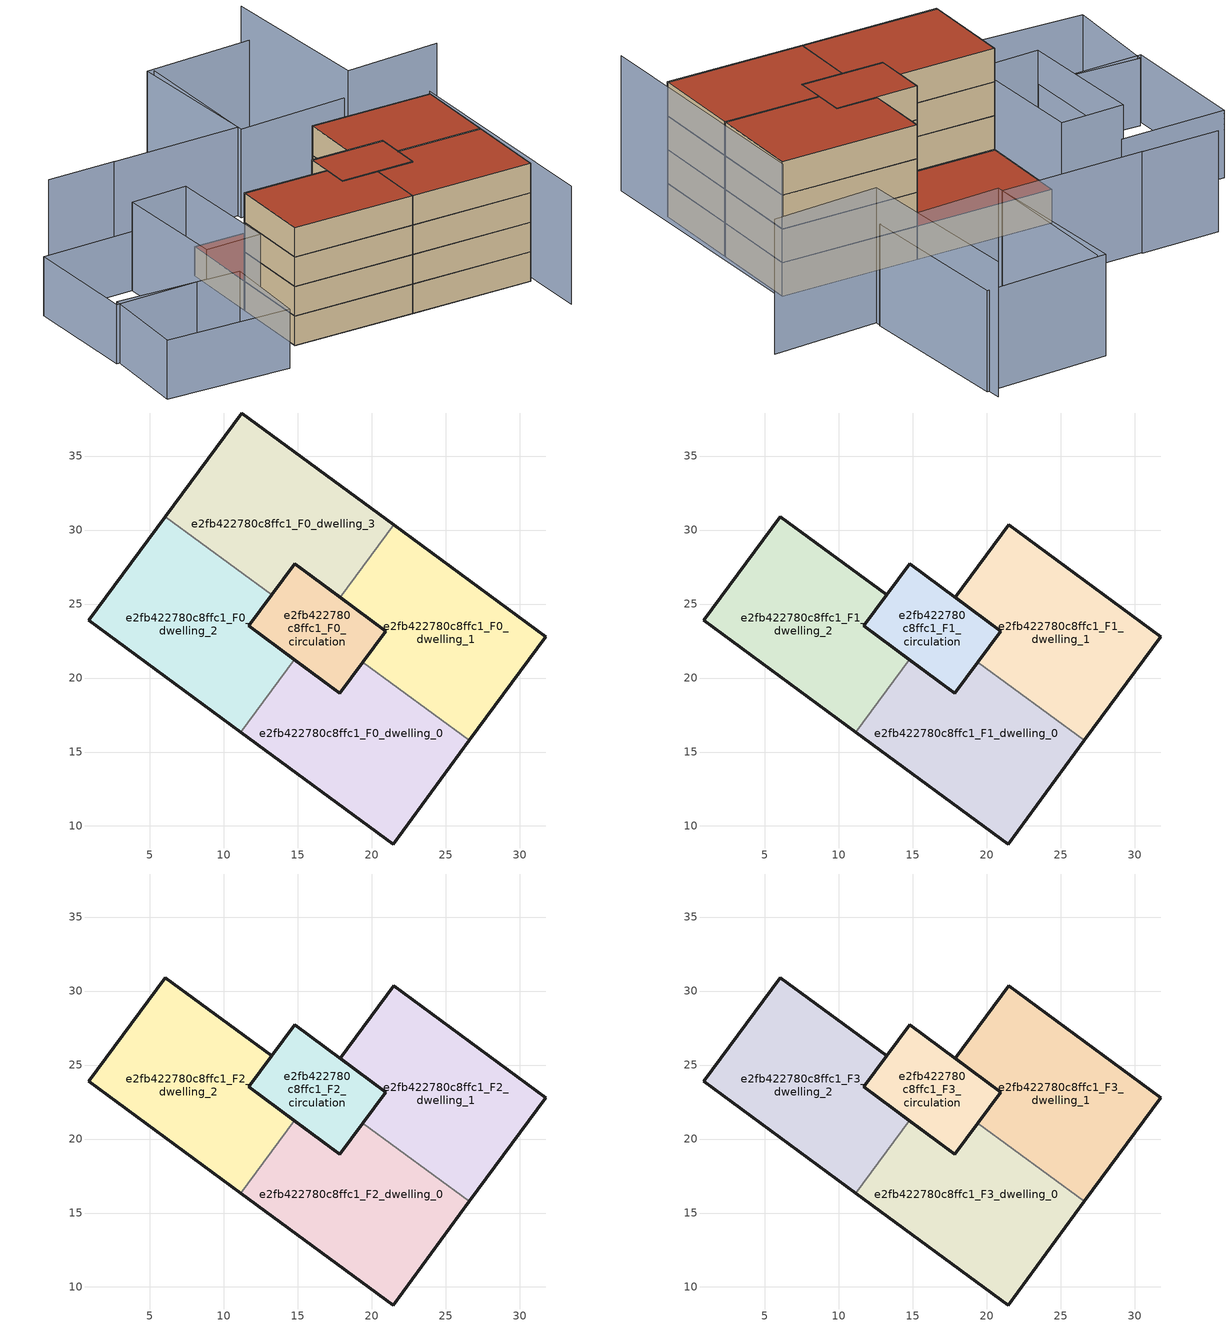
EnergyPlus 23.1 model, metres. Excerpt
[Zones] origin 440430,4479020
e2fb422780c8ffc1_F0_dwelling_0
 floor ground (EU_floor_Construction): 21.44,8.78 26.59,15.78 19.4,21.08 17.86,18.98 14.77,21.25 11.16,16.35 z0
 wall outside (EU_wall_Construction): 14.77,21.25 17.86,18.98 19.4,21.08 / 26.59,15.78 21.44,8.78 11.16,16.35 z0:3
 wall to e2fb422780c8ffc1_F0_dwelling_1 (EU_wall_Construction): 19.4,21.08 26.59,15.78 z0:3
 wall to e2fb422780c8ffc1_F0_dwelling_2 (EU_wall_Construction): 11.16,16.35 14.77,21.25 z0:3
e2fb422780c8ffc1_F0_dwelling_1
 floor ground (EU_floor_Construction): 26.59,15.78 31.75,22.78 21.47,30.34 17.87,25.45 20.95,23.18 19.4,21.08 z0
 wall outside (EU_wall_Construction): 21.47,30.34 31.75,22.78 26.59,15.78 / 19.4,21.08 20.95,23.18 17.87,25.45 z0:3
 wall to e2fb422780c8ffc1_F0_dwelling_3 (EU_wall_Construction): 17.87,25.45 21.47,30.34 z0:3
e2fb422780c8ffc1_F0_dwelling_2
 floor ground (EU_floor_Construction): 11.16,16.35 14.77,21.25 11.69,23.52 13.24,25.62 6.04,30.92 0.89,23.92 z0
 wall outside (EU_wall_Construction): 13.24,25.62 11.69,23.52 14.77,21.25 / 11.16,16.35 0.89,23.92 6.04,30.92 z0:3
 wall to e2fb422780c8ffc1_F0_dwelling_3 (EU_wall_Construction): 6.04,30.92 13.24,25.62 z0:3
e2fb422780c8ffc1_F0_dwelling_3
 floor ground (EU_floor_Construction): 17.87,25.45 21.47,30.34 11.2,37.91 6.04,30.92 13.24,25.62 14.78,27.72 z0
 wall outside (EU_wall_Construction): 17.87,25.45 14.78,27.72 13.24,25.62 / 6.04,30.92 11.2,37.91 21.47,30.34 z0:3
 roof outside (EU_roof_Construction): 21.47,30.34 17.87,25.45 14.78,27.72 13.24,25.62 6.04,30.92 11.2,37.91 z3
e2fb422780c8ffc1_F0_circulation
 floor ground (EU_floor_Construction): 17.86,18.98 20.95,23.18 14.78,27.72 11.69,23.52 z0
 wall outside (EU_wall_Construction): 20.95,23.18 17.86,18.98 11.69,23.52 14.78,27.72 20.95,23.18 z0:3
e2fb422780c8ffc1_F1_dwelling_0
 floor to e2fb422780c8ffc1_F0_dwelling_0 (EU_floor_Construction): 21.44,8.78 26.59,15.78 19.4,21.08 17.86,18.98 14.77,21.25 11.16,16.35 z3
 wall outside (EU_wall_Construction): 14.77,21.25 17.86,18.98 19.4,21.08 / 26.59,15.78 21.44,8.78 11.16,16.35 z3:6
 wall to e2fb422780c8ffc1_F1_dwelling_1 (EU_wall_Construction): 19.4,21.08 26.59,15.78 z3:6
 wall to e2fb422780c8ffc1_F1_dwelling_2 (EU_wall_Construction): 11.16,16.35 14.77,21.25 z3:6
e2fb422780c8ffc1_F1_dwelling_1
 floor to e2fb422780c8ffc1_F0_dwelling_1 (EU_floor_Construction): 26.59,15.78 31.75,22.78 21.47,30.34 17.87,25.45 20.95,23.18 19.4,21.08 z3
 wall outside (EU_wall_Construction): 19.4,21.08 20.95,23.18 17.87,25.45 21.47,30.34 31.75,22.78 26.59,15.78 z3:6
e2fb422780c8ffc1_F1_dwelling_2
 floor to e2fb422780c8ffc1_F0_dwelling_2 (EU_floor_Construction): 11.16,16.35 14.77,21.25 11.69,23.52 13.24,25.62 6.04,30.92 0.89,23.92 z3
 wall outside (EU_wall_Construction): 11.16,16.35 0.89,23.92 6.04,30.92 13.24,25.62 11.69,23.52 14.77,21.25 z3:6
e2fb422780c8ffc1_F1_circulation
 floor to e2fb422780c8ffc1_F0_circulation (EU_floor_Construction): 17.86,18.98 20.95,23.18 14.78,27.72 11.69,23.52 z3
 wall outside (EU_wall_Construction): 20.95,23.18 17.86,18.98 11.69,23.52 14.78,27.72 20.95,23.18 z3:6
e2fb422780c8ffc1_F2_dwelling_0
 floor to e2fb422780c8ffc1_F1_dwelling_0 (EU_floor_Construction): 21.44,8.78 26.59,15.78 19.4,21.08 17.86,18.98 14.77,21.25 11.16,16.35 z6
 wall outside (EU_wall_Construction): 14.77,21.25 17.86,18.98 19.4,21.08 / 26.59,15.78 21.44,8.78 11.16,16.35 z6:9
 wall to e2fb422780c8ffc1_F2_dwelling_1 (EU_wall_Construction): 19.4,21.08 26.59,15.78 z6:9
 wall to e2fb422780c8ffc1_F2_dwelling_2 (EU_wall_Construction): 11.16,16.35 14.77,21.25 z6:9
e2fb422780c8ffc1_F2_dwelling_1
 floor to e2fb422780c8ffc1_F1_dwelling_1 (EU_floor_Construction): 26.59,15.78 31.75,22.78 21.47,30.34 17.87,25.45 20.95,23.18 19.4,21.08 z6
 wall outside (EU_wall_Construction): 19.4,21.08 20.95,23.18 17.87,25.45 21.47,30.34 31.75,22.78 26.59,15.78 z6:9
e2fb422780c8ffc1_F2_dwelling_2
 floor to e2fb422780c8ffc1_F1_dwelling_2 (EU_floor_Construction): 11.16,16.35 14.77,21.25 11.69,23.52 13.24,25.62 6.04,30.92 0.89,23.92 z6
 wall outside (EU_wall_Construction): 11.16,16.35 0.89,23.92 6.04,30.92 13.24,25.62 11.69,23.52 14.77,21.25 z6:9
e2fb422780c8ffc1_F2_circulation
 floor to e2fb422780c8ffc1_F1_circulation (EU_floor_Construction): 17.86,18.98 20.95,23.18 14.78,27.72 11.69,23.52 z6
 wall outside (EU_wall_Construction): 20.95,23.18 17.86,18.98 11.69,23.52 14.78,27.72 20.95,23.18 z6:9
e2fb422780c8ffc1_F3_dwelling_0
 floor to e2fb422780c8ffc1_F2_dwelling_0 (EU_floor_Construction): 21.44,8.78 26.59,15.78 19.4,21.08 17.86,18.98 14.77,21.25 11.16,16.35 z9
 wall outside (EU_wall_Construction): 14.77,21.25 17.86,18.98 19.4,21.08 / 26.59,15.78 21.44,8.78 11.16,16.35 z9:12
 wall to e2fb422780c8ffc1_F3_dwelling_1 (EU_wall_Construction): 19.4,21.08 26.59,15.78 z9:12
 wall to e2fb422780c8ffc1_F3_dwelling_2 (EU_wall_Construction): 11.16,16.35 14.77,21.25 z9:12
 roof outside (EU_roof_Construction): 26.59,15.78 21.44,8.78 11.16,16.35 14.77,21.25 17.86,18.98 19.4,21.08 z12
e2fb422780c8ffc1_F3_dwelling_1
 floor to e2fb422780c8ffc1_F2_dwelling_1 (EU_floor_Construction): 26.59,15.78 31.75,22.78 21.47,30.34 17.87,25.45 20.95,23.18 19.4,21.08 z9
 wall outside (EU_wall_Construction): 19.4,21.08 20.95,23.18 17.87,25.45 21.47,30.34 31.75,22.78 26.59,15.78 z9:12
 roof outside (EU_roof_Construction): 31.75,22.78 26.59,15.78 19.4,21.08 20.95,23.18 17.87,25.45 21.47,30.34 z12
e2fb422780c8ffc1_F3_dwelling_2
 floor to e2fb422780c8ffc1_F2_dwelling_2 (EU_floor_Construction): 11.16,16.35 14.77,21.25 11.69,23.52 13.24,25.62 6.04,30.92 0.89,23.92 z9
 wall outside (EU_wall_Construction): 11.16,16.35 0.89,23.92 6.04,30.92 13.24,25.62 11.69,23.52 14.77,21.25 z9:12
 roof outside (EU_roof_Construction): 13.24,25.62 11.69,23.52 14.77,21.25 11.16,16.35 0.89,23.92 6.04,30.92 z12
e2fb422780c8ffc1_F3_circulation
 floor to e2fb422780c8ffc1_F2_circulation (EU_floor_Construction): 17.86,18.98 20.95,23.18 14.78,27.72 11.69,23.52 z9
 wall outside (EU_wall_Construction): 20.95,23.18 17.86,18.98 11.69,23.52 14.78,27.72 20.95,23.18 z9:12
 roof outside (EU_roof_Construction): 20.95,23.18 17.86,18.98 11.69,23.52 14.78,27.72 z12
shading: -13.85,30.67 -8.07,37.9 / -8.07,37.9 2.05,29.83 / 2.05,29.83 -3.73,22.59 / -3.73,22.59 -13.85,30.67 / -8.66,37.69 -1.66,47.64 / -1.66,47.64 6.38,41.98 / 6.38,41.98 -0.62,32.04 / -0.62,32.04 -8.66,37.69 z0:6; 13.71,46.65 7.81,50.88 / 32.75,50.3 24.45,38.82 / 24.45,38.82 13.54,46.7 / -0.64,32.01 6.2,42.04 / 6.2,42.04 11.1,38.69 / 11.1,38.69 4.26,28.66 / 4.26,28.66 -0.64,32.01 / 24.15,38.36 32.36,50.85 / 32.36,50.85 42.06,44.48 / 42.06,44.48 33.85,31.98 / 33.85,31.98 24.15,38.36 z0:9; 18.33,3.58 32.14,22.94 / 41.83,26.1 33.45,31.52 / 33.45,31.52 42.57,45.62 z0:12
[Building]
EU S2 Campaign: North Axis=0; Terrain=City; Solar Distribution=FullExterior
[Site:Location]
Madrid: Latitude=40.5; Longitude=-3.5; Time Zone=1; Elevation=609
[SizingPeriod:WeatherFileDays]
AnnualSizingPeriod: Begin Month=1; Begin Day of Month=1; End Month=12; End Day of Month=31; Day of Week for Start Day=Monday; Use Weather File Daylight Saving Period=No; Use Weather File Rain and Snow Indicators=No
[MATERIAL]
EU_InternalMass_Material: Roughness=MediumRough; Thickness=0.1; Conductivity=1; Density=1800; Specific Heat=900; Thermal Absorptance=0.9; Solar Absorptance=0.7; Visible Absorptance=0.7
[MATERIAL:NOMASS] Roughness=MediumRough; Thermal Absorptance=0.9; Solar Absorptance=0.7; Visible Absorptance=0.7
Name | Thermal Resistance
EU_wall_NoMass | 1.60022
EU_roof_NoMass | 1.57597
EU_floor_NoMass | 0.470652
[CONSTRUCTION]
EU_wall_Construction: EU_wall_NoMass
EU_roof_Construction: EU_roof_NoMass
EU_floor_Construction: EU_floor_NoMass
EU_InternalMass_Construction: EU_InternalMass_Material
[ZONE] Type=1; Multiplier=1; Ceiling Height=autocalculate; Floor Area=autocalculate; Part of Total Floor Area=Yes
Name | Volume
e2fb422780c8ffc1_F0_dwelling_0; e2fb422780c8ffc1_F1_dwelling_0; e2fb422780c8ffc1_F2_dwelling_0; e2fb422780c8ffc1_F3_dwelling_0 | 302.751
e2fb422780c8ffc1_F0_dwelling_1; e2fb422780c8ffc1_F1_dwelling_1; e2fb422780c8ffc1_F2_dwelling_1; e2fb422780c8ffc1_F3_dwelling_1 | 302.759
e2fb422780c8ffc1_F0_dwelling_2; e2fb422780c8ffc1_F1_dwelling_2; e2fb422780c8ffc1_F2_dwelling_2; e2fb422780c8ffc1_F3_dwelling_2 | 302.732
e2fb422780c8ffc1_F0_dwelling_3 | 302.769
e2fb422780c8ffc1_F0_circulation; e2fb422780c8ffc1_F1_circulation; e2fb422780c8ffc1_F2_circulation; e2fb422780c8ffc1_F3_circulation | 119.765
[INTERNALMASS] Construction=EU_InternalMass_Construction
Name | Zone or ZoneList | Surface Area
e2fb422780c8ffc1_F0_dwelling_0_EU_InternalMass | e2fb422780c8ffc1_F0_dwelling_0 | 100.917
e2fb422780c8ffc1_F0_dwelling_1_EU_InternalMass | e2fb422780c8ffc1_F0_dwelling_1 | 100.917
e2fb422780c8ffc1_F0_dwelling_2_EU_InternalMass | e2fb422780c8ffc1_F0_dwelling_2 | 100.917
e2fb422780c8ffc1_F0_dwelling_3_EU_InternalMass | e2fb422780c8ffc1_F0_dwelling_3 | 100.917
e2fb422780c8ffc1_F1_dwelling_0_EU_InternalMass | e2fb422780c8ffc1_F1_dwelling_0 | 201.833
e2fb422780c8ffc1_F1_dwelling_1_EU_InternalMass | e2fb422780c8ffc1_F1_dwelling_1 | 100.917
e2fb422780c8ffc1_F1_dwelling_2_EU_InternalMass | e2fb422780c8ffc1_F1_dwelling_2 | 100.917
e2fb422780c8ffc1_F2_dwelling_0_EU_InternalMass | e2fb422780c8ffc1_F2_dwelling_0 | 201.833
e2fb422780c8ffc1_F2_dwelling_1_EU_InternalMass | e2fb422780c8ffc1_F2_dwelling_1 | 100.917
e2fb422780c8ffc1_F2_dwelling_2_EU_InternalMass | e2fb422780c8ffc1_F2_dwelling_2 | 100.917
e2fb422780c8ffc1_F3_dwelling_0_EU_InternalMass | e2fb422780c8ffc1_F3_dwelling_0 | 201.833
e2fb422780c8ffc1_F3_dwelling_1_EU_InternalMass | e2fb422780c8ffc1_F3_dwelling_1 | 100.917
e2fb422780c8ffc1_F3_dwelling_2_EU_InternalMass | e2fb422780c8ffc1_F3_dwelling_2 | 100.917
[OTHEREQUIPMENT] Fuel Type=Electricity; Design Level Calculation Method=Watts/Area; Power per Zone Floor Area=1; Fraction Latent=0; Fraction Radiant=0; Fraction Lost=0; Carbon Dioxide Generation Rate=0; EndUse Subcategory=EU_Step8_InternalGains
Name | Zone or ZoneList or Space or SpaceList | Schedule
EU_Step8_InternalGain_e2fb422780c8ffc1_F0_dwelling_0_f000 | e2fb422780c8ffc1_F0_dwelling_0 | EU_Step8_GainSchedule_e2fb422780c8ffc1_F0_dwelling_0_f000
EU_Step8_InternalGain_e2fb422780c8ffc1_F0_dwelling_1_f000 | e2fb422780c8ffc1_F0_dwelling_1 | EU_Step8_GainSchedule_e2fb422780c8ffc1_F0_dwelling_1_f000
EU_Step8_InternalGain_e2fb422780c8ffc1_F0_dwelling_2_f000 | e2fb422780c8ffc1_F0_dwelling_2 | EU_Step8_GainSchedule_e2fb422780c8ffc1_F0_dwelling_2_f000
EU_Step8_InternalGain_e2fb422780c8ffc1_F0_dwelling_3_f000 | e2fb422780c8ffc1_F0_dwelling_3 | EU_Step8_GainSchedule_e2fb422780c8ffc1_F0_dwelling_3_f000
EU_Step8_InternalGain_e2fb422780c8ffc1_F1_dwelling_0_f000 | e2fb422780c8ffc1_F1_dwelling_0 | EU_Step8_GainSchedule_e2fb422780c8ffc1_F1_dwelling_0_f000
EU_Step8_InternalGain_e2fb422780c8ffc1_F1_dwelling_1_f000 | e2fb422780c8ffc1_F1_dwelling_1 | EU_Step8_GainSchedule_e2fb422780c8ffc1_F1_dwelling_1_f000
EU_Step8_InternalGain_e2fb422780c8ffc1_F1_dwelling_2_f000 | e2fb422780c8ffc1_F1_dwelling_2 | EU_Step8_GainSchedule_e2fb422780c8ffc1_F1_dwelling_2_f000
EU_Step8_InternalGain_e2fb422780c8ffc1_F2_dwelling_0_f000 | e2fb422780c8ffc1_F2_dwelling_0 | EU_Step8_GainSchedule_e2fb422780c8ffc1_F2_dwelling_0_f000
EU_Step8_InternalGain_e2fb422780c8ffc1_F2_dwelling_1_f000 | e2fb422780c8ffc1_F2_dwelling_1 | EU_Step8_GainSchedule_e2fb422780c8ffc1_F2_dwelling_1_f000
EU_Step8_InternalGain_e2fb422780c8ffc1_F2_dwelling_2_f000 | e2fb422780c8ffc1_F2_dwelling_2 | EU_Step8_GainSchedule_e2fb422780c8ffc1_F2_dwelling_2_f000
EU_Step8_InternalGain_e2fb422780c8ffc1_F3_dwelling_0_f000 | e2fb422780c8ffc1_F3_dwelling_0 | EU_Step8_GainSchedule_e2fb422780c8ffc1_F3_dwelling_0_f000
EU_Step8_InternalGain_e2fb422780c8ffc1_F3_dwelling_1_f000 | e2fb422780c8ffc1_F3_dwelling_1 | EU_Step8_GainSchedule_e2fb422780c8ffc1_F3_dwelling_1_f000
EU_Step8_InternalGain_e2fb422780c8ffc1_F3_dwelling_2_f000 | e2fb422780c8ffc1_F3_dwelling_2 | EU_Step8_GainSchedule_e2fb422780c8ffc1_F3_dwelling_2_f000
[ZONEINFILTRATION:DESIGNFLOWRATE] Schedule=EU_AlwaysOn; Design Flow Rate Calculation Method=Flow/Area; Flow Rate per Floor Area=0.0005; Constant Term Coefficient=1; Temperature Term Coefficient=0; Velocity Term Coefficient=0; Velocity Squared Term Coefficient=0
Name | Zone or ZoneList or Space or SpaceList
EU_Circulation_Infiltration_e2fb422780c8ffc1_F0_circulation | e2fb422780c8ffc1_F0_circulation
EU_Circulation_Infiltration_e2fb422780c8ffc1_F1_circulation | e2fb422780c8ffc1_F1_circulation
EU_Circulation_Infiltration_e2fb422780c8ffc1_F2_circulation | e2fb422780c8ffc1_F2_circulation
EU_Circulation_Infiltration_e2fb422780c8ffc1_F3_circulation | e2fb422780c8ffc1_F3_circulation
[ZONEVENTILATION:DESIGNFLOWRATE] Schedule=EU_AlwaysOn; Design Flow Rate Calculation Method=AirChanges/Hour; Air Changes per Hour=0.480704; Ventilation Type=Natural; Fan Pressure Rise=0; Fan Total Efficiency=1; Constant Term Coefficient=1; Temperature Term Coefficient=0; Velocity Term Coefficient=0; Velocity Squared Term Coefficient=0; Minimum Indoor Temperature=-100; Maximum Indoor Temperature=100; Delta Temperature=-100; Minimum Outdoor Temperature=-100; Maximum Outdoor Temperature=100; Maximum Wind Speed=40
Name | Zone or ZoneList or Space or SpaceList
EU_ConstantAir_e2fb422780c8ffc1_F0_dwelling_0 | e2fb422780c8ffc1_F0_dwelling_0
EU_ConstantAir_e2fb422780c8ffc1_F0_dwelling_1 | e2fb422780c8ffc1_F0_dwelling_1
EU_ConstantAir_e2fb422780c8ffc1_F0_dwelling_2 | e2fb422780c8ffc1_F0_dwelling_2
EU_ConstantAir_e2fb422780c8ffc1_F0_dwelling_3 | e2fb422780c8ffc1_F0_dwelling_3
EU_ConstantAir_e2fb422780c8ffc1_F1_dwelling_0 | e2fb422780c8ffc1_F1_dwelling_0
EU_ConstantAir_e2fb422780c8ffc1_F1_dwelling_1 | e2fb422780c8ffc1_F1_dwelling_1
EU_ConstantAir_e2fb422780c8ffc1_F1_dwelling_2 | e2fb422780c8ffc1_F1_dwelling_2
EU_ConstantAir_e2fb422780c8ffc1_F2_dwelling_0 | e2fb422780c8ffc1_F2_dwelling_0
EU_ConstantAir_e2fb422780c8ffc1_F2_dwelling_1 | e2fb422780c8ffc1_F2_dwelling_1
EU_ConstantAir_e2fb422780c8ffc1_F2_dwelling_2 | e2fb422780c8ffc1_F2_dwelling_2
EU_ConstantAir_e2fb422780c8ffc1_F3_dwelling_0 | e2fb422780c8ffc1_F3_dwelling_0
EU_ConstantAir_e2fb422780c8ffc1_F3_dwelling_1 | e2fb422780c8ffc1_F3_dwelling_1
EU_ConstantAir_e2fb422780c8ffc1_F3_dwelling_2 | e2fb422780c8ffc1_F3_dwelling_2
[HVACTEMPLATE:THERMOSTAT] Constant Heating Setpoint=20; Constant Cooling Setpoint=50
EU_HeatOnly_e2fb422780c8ffc1_F0_dwelling_0; EU_HeatOnly_e2fb422780c8ffc1_F0_dwelling_1; EU_HeatOnly_e2fb422780c8ffc1_F0_dwelling_2; EU_HeatOnly_e2fb422780c8ffc1_F0_dwelling_3; EU_HeatOnly_e2fb422780c8ffc1_F1_dwelling_0; EU_HeatOnly_e2fb422780c8ffc1_F1_dwelling_1; EU_HeatOnly_e2fb422780c8ffc1_F1_dwelling_2; EU_HeatOnly_e2fb422780c8ffc1_F2_dwelling_0; EU_HeatOnly_e2fb422780c8ffc1_F2_dwelling_1; EU_HeatOnly_e2fb422780c8ffc1_F2_dwelling_2; EU_HeatOnly_e2fb422780c8ffc1_F3_dwelling_0; EU_HeatOnly_e2fb422780c8ffc1_F3_dwelling_1; EU_HeatOnly_e2fb422780c8ffc1_F3_dwelling_2
[HVACTEMPLATE:ZONE:IDEALLOADSAIRSYSTEM] System Availability Schedule=EU_AlwaysOn; Maximum Heating Supply Air Temperature=50; Minimum Cooling Supply Air Temperature=13; Maximum Heating Supply Air Humidity Ratio=0.0156; Minimum Cooling Supply Air Humidity Ratio=0.0077; Heating Limit=NoLimit; Cooling Limit=NoLimit; Heating Availability Schedule=EU_AlwaysOn; Cooling Availability Schedule=EU_CoolingOff; Dehumidification Control Type=ConstantSensibleHeatRatio; Cooling Sensible Heat Ratio=0.7; Dehumidification Setpoint=60; Humidification Control Type=None; Humidification Setpoint=30; Outdoor Air Method=None; Outdoor Air Flow Rate per Person=0.00944; Outdoor Air Flow Rate per Zone Floor Area=0; Outdoor Air Flow Rate per Zone=0; Demand Controlled Ventilation Type=None; Outdoor Air Economizer Type=NoEconomizer; Heat Recovery Type=None; Sensible Heat Recovery Effectiveness=0.7; Latent Heat Recovery Effectiveness=0.65
Name | Template Thermostat
e2fb422780c8ffc1_F0_dwelling_0 | EU_HeatOnly_e2fb422780c8ffc1_F0_dwelling_0
e2fb422780c8ffc1_F0_dwelling_1 | EU_HeatOnly_e2fb422780c8ffc1_F0_dwelling_1
e2fb422780c8ffc1_F0_dwelling_2 | EU_HeatOnly_e2fb422780c8ffc1_F0_dwelling_2
e2fb422780c8ffc1_F0_dwelling_3 | EU_HeatOnly_e2fb422780c8ffc1_F0_dwelling_3
e2fb422780c8ffc1_F1_dwelling_0 | EU_HeatOnly_e2fb422780c8ffc1_F1_dwelling_0
e2fb422780c8ffc1_F1_dwelling_1 | EU_HeatOnly_e2fb422780c8ffc1_F1_dwelling_1
e2fb422780c8ffc1_F1_dwelling_2 | EU_HeatOnly_e2fb422780c8ffc1_F1_dwelling_2
e2fb422780c8ffc1_F2_dwelling_0 | EU_HeatOnly_e2fb422780c8ffc1_F2_dwelling_0
e2fb422780c8ffc1_F2_dwelling_1 | EU_HeatOnly_e2fb422780c8ffc1_F2_dwelling_1
e2fb422780c8ffc1_F2_dwelling_2 | EU_HeatOnly_e2fb422780c8ffc1_F2_dwelling_2
e2fb422780c8ffc1_F3_dwelling_0 | EU_HeatOnly_e2fb422780c8ffc1_F3_dwelling_0
e2fb422780c8ffc1_F3_dwelling_1 | EU_HeatOnly_e2fb422780c8ffc1_F3_dwelling_1
e2fb422780c8ffc1_F3_dwelling_2 | EU_HeatOnly_e2fb422780c8ffc1_F3_dwelling_2
[SIZING:ZONE] Zone Cooling Design Supply Air Temperature Input Method=SupplyAirTemperature; Zone Cooling Design Supply Air Temperature=13; Zone Heating Design Supply Air Temperature Input Method=SupplyAirTemperature; Zone Heating Design Supply Air Temperature=50; Zone Cooling Design Supply Air Humidity Ratio=0.008; Zone Heating Design Supply Air Humidity Ratio=0.008; Cooling Design Air Flow Method=DesignDay; Cooling Design Air Flow Rate=0; Cooling Minimum Air Flow per Zone Floor Area=0.000762; Cooling Minimum Air Flow=0; Cooling Minimum Air Flow Fraction=0.2; Heating Design Air Flow Method=DesignDay; Heating Design Air Flow Rate=0; Heating Maximum Air Flow per Zone Floor Area=0.002032; Heating Maximum Air Flow=0.141576; Heating Maximum Air Flow Fraction=0.3; Account for Dedicated Outdoor Air System=No; Dedicated Outdoor Air System Control Strategy=NeutralSupplyAir; Dedicated Outdoor Air Low Setpoint Temperature for Design=autosize; Dedicated Outdoor Air High Setpoint Temperature for Design=autosize; Zone Load Sizing Method=Sensible Load Only No Latent Load; Zone Latent Cooling Design Supply Air Humidity Ratio Input Method=HumidityRatioDifference; Zone Cooling Design Supply Air Humidity Ratio Difference=0.005; Zone Latent Heating Design Supply Air Humidity Ratio Input Method=HumidityRatioDifference; Zone Humidification Design Supply Air Humidity Ratio Difference=0.005
e2fb422780c8ffc1_F0_dwelling_0; e2fb422780c8ffc1_F0_dwelling_1; e2fb422780c8ffc1_F0_dwelling_2; e2fb422780c8ffc1_F0_dwelling_3; e2fb422780c8ffc1_F1_dwelling_0; e2fb422780c8ffc1_F1_dwelling_1; e2fb422780c8ffc1_F1_dwelling_2; e2fb422780c8ffc1_F2_dwelling_0; e2fb422780c8ffc1_F2_dwelling_1; e2fb422780c8ffc1_F2_dwelling_2; e2fb422780c8ffc1_F3_dwelling_0; e2fb422780c8ffc1_F3_dwelling_1; e2fb422780c8ffc1_F3_dwelling_2
[SCHEDULE:CONSTANT]
Name | Hourly Value
EU_AlwaysOn | 1
EU_CoolingOff | 0
[SCHEDULE:FILE] Column Number=1; Rows to Skip at Top=0; Number of Hours of Data=8760; Column Separator=Comma; Interpolate to Timestep=No; Minutes per Item=60; Adjust Schedule for Daylight Savings=Yes
Name | File
EU_Step8_GainSchedule_e2fb422780c8ffc1_F0_dwelling_0_f000 | ../../schedules/e2fb422780c8ffc1/e2fb422780c8ffc1_F0_dwelling_0_f000_gain.csv
EU_Step8_GainSchedule_e2fb422780c8ffc1_F0_dwelling_1_f000 | ../../schedules/e2fb422780c8ffc1/e2fb422780c8ffc1_F0_dwelling_1_f000_gain.csv
EU_Step8_GainSchedule_e2fb422780c8ffc1_F0_dwelling_2_f000 | ../../schedules/e2fb422780c8ffc1/e2fb422780c8ffc1_F0_dwelling_2_f000_gain.csv
EU_Step8_GainSchedule_e2fb422780c8ffc1_F0_dwelling_3_f000 | ../../schedules/e2fb422780c8ffc1/e2fb422780c8ffc1_F0_dwelling_3_f000_gain.csv
EU_Step8_GainSchedule_e2fb422780c8ffc1_F1_dwelling_0_f000 | ../../schedules/e2fb422780c8ffc1/e2fb422780c8ffc1_F1_dwelling_0_f000_gain.csv
EU_Step8_GainSchedule_e2fb422780c8ffc1_F1_dwelling_1_f000 | ../../schedules/e2fb422780c8ffc1/e2fb422780c8ffc1_F1_dwelling_1_f000_gain.csv
EU_Step8_GainSchedule_e2fb422780c8ffc1_F1_dwelling_2_f000 | ../../schedules/e2fb422780c8ffc1/e2fb422780c8ffc1_F1_dwelling_2_f000_gain.csv
EU_Step8_GainSchedule_e2fb422780c8ffc1_F2_dwelling_0_f000 | ../../schedules/e2fb422780c8ffc1/e2fb422780c8ffc1_F2_dwelling_0_f000_gain.csv
EU_Step8_GainSchedule_e2fb422780c8ffc1_F2_dwelling_1_f000 | ../../schedules/e2fb422780c8ffc1/e2fb422780c8ffc1_F2_dwelling_1_f000_gain.csv
EU_Step8_GainSchedule_e2fb422780c8ffc1_F2_dwelling_2_f000 | ../../schedules/e2fb422780c8ffc1/e2fb422780c8ffc1_F2_dwelling_2_f000_gain.csv
EU_Step8_GainSchedule_e2fb422780c8ffc1_F3_dwelling_0_f000 | ../../schedules/e2fb422780c8ffc1/e2fb422780c8ffc1_F3_dwelling_0_f000_gain.csv
EU_Step8_GainSchedule_e2fb422780c8ffc1_F3_dwelling_1_f000 | ../../schedules/e2fb422780c8ffc1/e2fb422780c8ffc1_F3_dwelling_1_f000_gain.csv
EU_Step8_GainSchedule_e2fb422780c8ffc1_F3_dwelling_2_f000 | ../../schedules/e2fb422780c8ffc1/e2fb422780c8ffc1_F3_dwelling_2_f000_gain.csv
